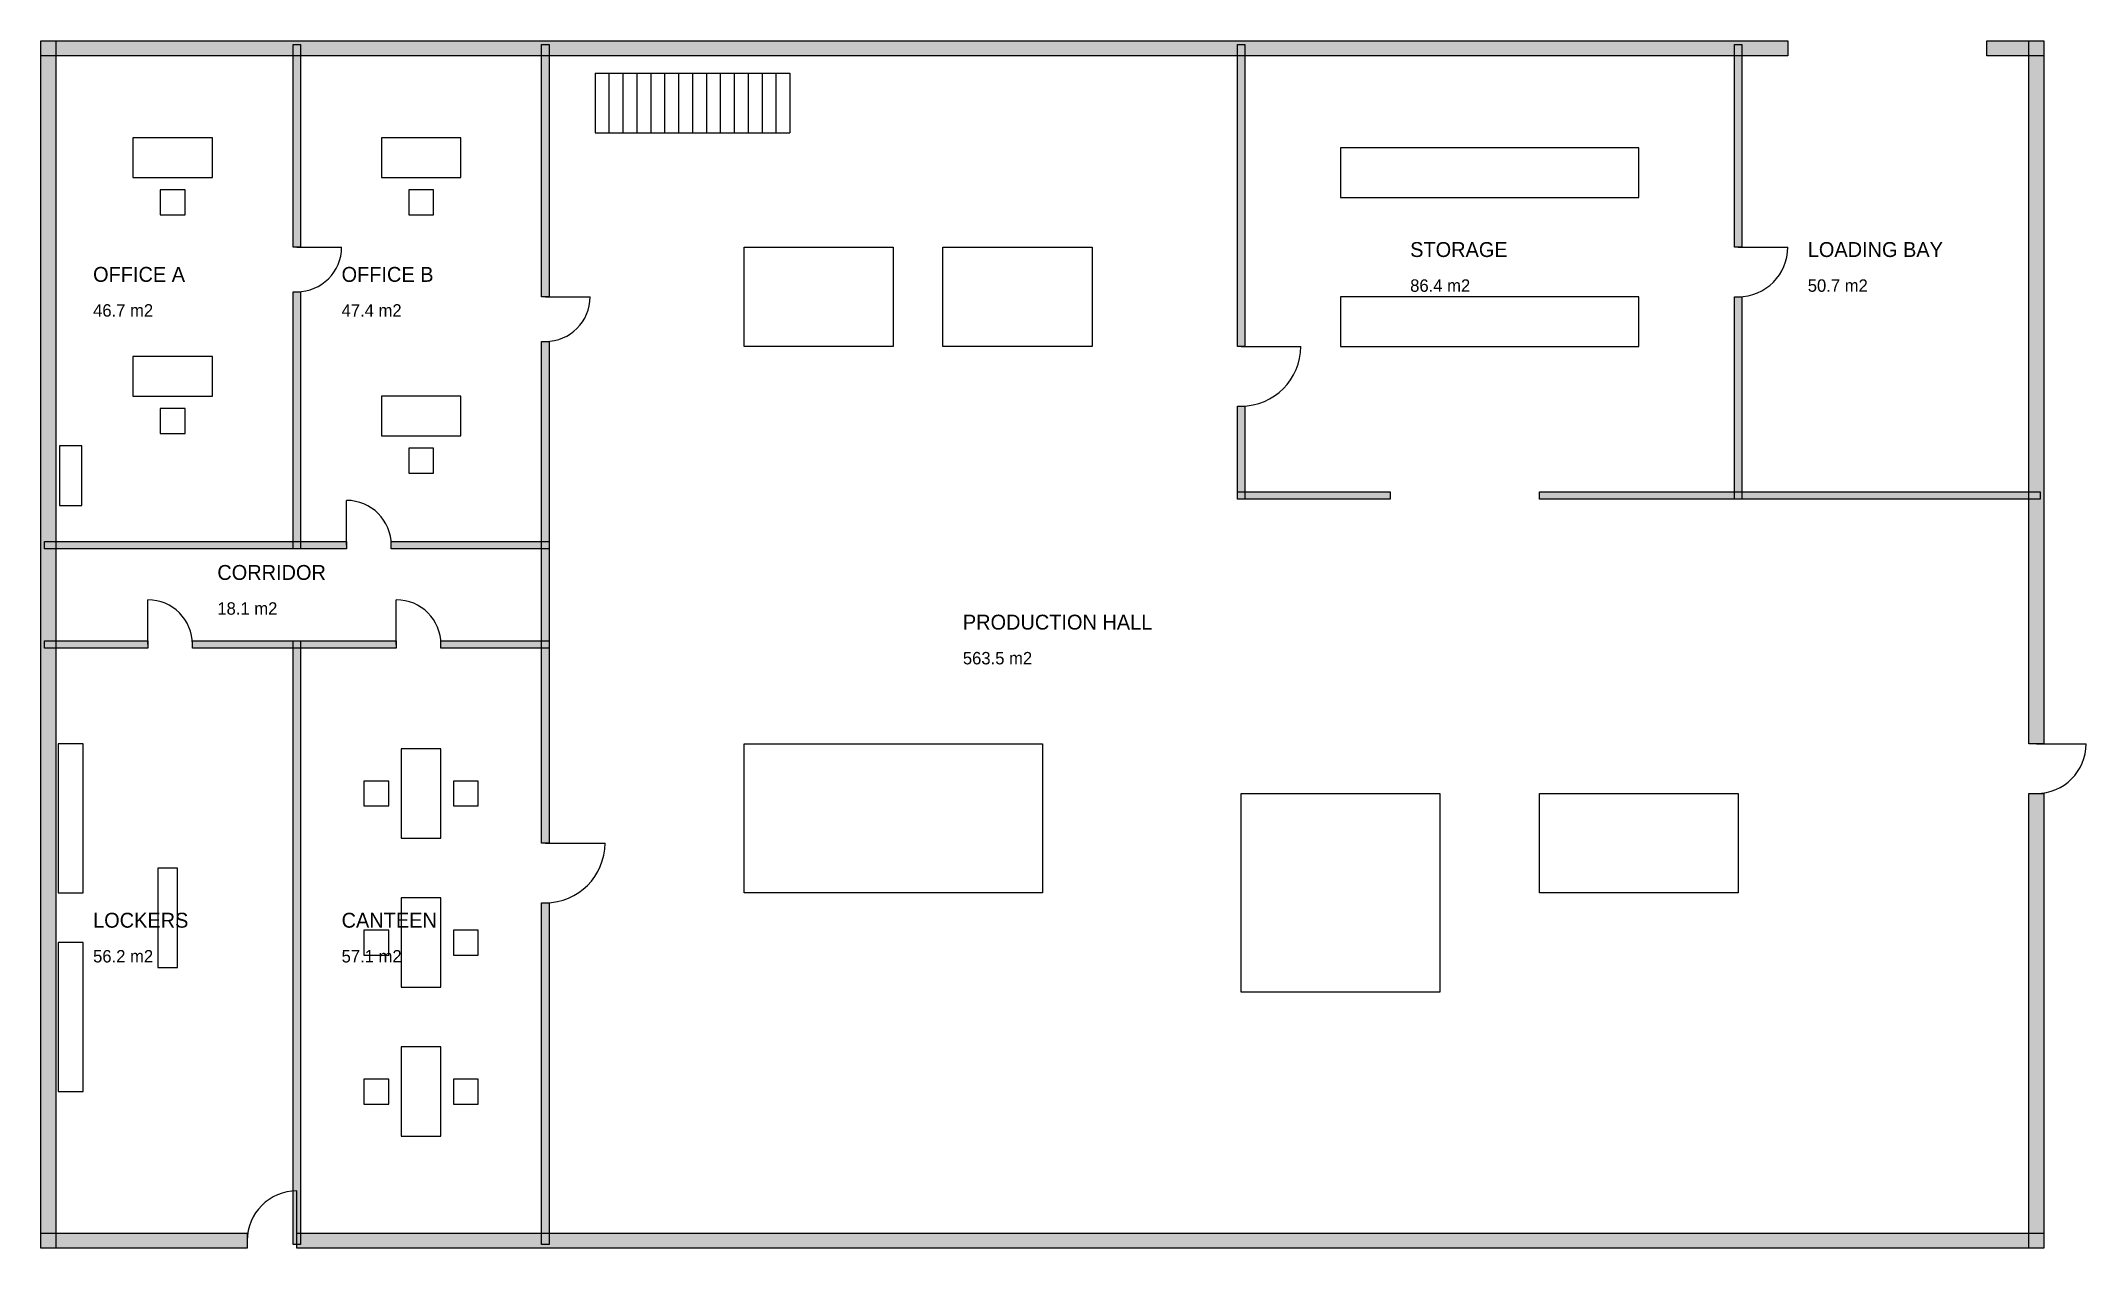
# Model space of a CAD drawing. Header units: millimetres. Extents: x -150 to 41000, y -24150 to 150.
import ezdxf

# ---------------------------------------------------------------- set-up
doc = ezdxf.new("R2010")
doc.units = ezdxf.units.MM
for name, color, linetype in [('A-ANNO', 2, 'Continuous'), ('A-DOOR', 3, 'Continuous'), ('A-EQPM', 8, 'Continuous'), ('A-FLOR-STRS', 4, 'Continuous'), ('A-FURN', 30, 'Continuous'), ('A-WALL', 7, 'Continuous')]:
    doc.layers.add(name, color=color, linetype=linetype)

# ---------------------------------------------------------------- blocks, each defined once
blk = doc.blocks.new('DESK')
blk.add_lwpolyline([(-800, -400), (800, -400), (800, 400), (-800, 400)], close=True)
blk = doc.blocks.new('CHAIR')
blk.add_lwpolyline([(-250, -250), (250, -250), (250, 250), (-250, 250)], close=True)
blk = doc.blocks.new('CABINET')
blk.add_lwpolyline([(-600, -225), (600, -225), (600, 225), (-600, 225)], close=True)
blk = doc.blocks.new('TABLE')
blk.add_lwpolyline([(-900, -400), (900, -400), (900, 400), (-900, 400)], close=True)
blk = doc.blocks.new('LOCKER')
blk.add_lwpolyline([(-1500, -250), (1500, -250), (1500, 250), (-1500, 250)], close=True)
blk = doc.blocks.new('BENCH')
blk.add_lwpolyline([(-1000, -200), (1000, -200), (1000, 200), (-1000, 200)], close=True)
blk = doc.blocks.new('RACK')
blk.add_lwpolyline([(-3000, -500), (3000, -500), (3000, 500), (-3000, 500)], close=True)

msp = doc.modelspace()

# ---------------------------------------------------------------- hatches: boundary and pattern name
at = {"layer": 'A-WALL'}
for points in [[(-150, 150), (35000, 150), (35000, -150), (-150, -150)], [(-150, 150), (150, 150), (150, -24150), (-150, -24150)], [(4925, 75), (5075, 75), (5075, -4000), (4925, -4000)], [(9925, 75), (10075, 75), (10075, -5000), (9925, -5000)], [(23925, 75), (24075, 75), (24075, -6000), (23925, -6000)], [(33925, 75), (34075, 75), (34075, -4000), (33925, -4000)], [(39000, 150), (40150, 150), (40150, -150), (39000, -150)], [(39850, 150), (40150, 150), (40150, -14000), (39850, -14000)], [(4925, -4900), (5075, -4900), (5075, -10075), (4925, -10075)], [(33925, -5000), (34075, -5000), (34075, -9075), (33925, -9075)], [(9925, -5900), (10075, -5900), (10075, -16000), (9925, -16000)], [(23925, -7200), (24075, -7200), (24075, -9075), (23925, -9075)], [(23925, -8925), (27000, -8925), (27000, -9075), (23925, -9075)], [(30000, -8925), (40075, -8925), (40075, -9075), (30000, -9075)], [(-75, -9925), (6000, -9925), (6000, -10075), (-75, -10075)], [(6900, -9925), (10075, -9925), (10075, -10075), (6900, -10075)], [(-75, -11925), (2000, -11925), (2000, -12075), (-75, -12075)], [(2900, -11925), (7000, -11925), (7000, -12075), (2900, -12075)], [(4925, -11925), (5075, -11925), (5075, -24075), (4925, -24075)], [(7900, -11925), (10075, -11925), (10075, -12075), (7900, -12075)], [(39850, -15000), (40150, -15000), (40150, -24150), (39850, -24150)], [(9925, -17200), (10075, -17200), (10075, -24075), (9925, -24075)], [(-150, -23850), (4000, -23850), (4000, -24150), (-150, -24150)], [(5000, -23850), (40150, -23850), (40150, -24150), (5000, -24150)]]:
    msp.add_hatch(color=7, dxfattribs=at).paths.add_polyline_path(points)

# ---------------------------------------------------------------- linework, layer by layer
at = {"layer": 'A-DOOR'}
for p, q in [((5000, -4000), (5900, -4000)), ((34000, -4000), (35000, -4000)), ((10000, -5000), (10900, -5000)), ((24000, -6000), (25200, -6000)), ((6000, -10000), (6000, -9100)), ((2000, -12000), (2000, -11100)), ((7000, -12000), (7000, -11100)), ((40000, -14000), (41000, -14000)), ((10000, -16000), (11200, -16000)), ((5000, -24000), (5000, -23000))]:
    msp.add_line(p, q, dxfattribs=at)
for centre, radius, start, end in [((5000, -4000), 900, -90, 0), ((34000, -4000), 1000, -90, 0), ((10000, -5000), 900, -90, 0), ((24000, -6000), 1200, -90, 0), ((6000, -10000), 900, 0, 90), ((2000, -12000), 900, 0, 90), ((7000, -12000), 900, 0, 90), ((40000, -14000), 1000, -90, 0), ((10000, -16000), 1200, -90, 0), ((5000, -24000), 1000, -270, -180)]:
    msp.add_arc(centre, radius, start, end, dxfattribs=at)
at = {"layer": 'A-EQPM'}
for points in [[(14000, -4000), (17000, -4000), (17000, -6000), (14000, -6000)], [(18000, -4000), (21000, -4000), (21000, -6000), (18000, -6000)], [(14000, -14000), (20000, -14000), (20000, -17000), (14000, -17000)], [(24000, -15000), (28000, -15000), (28000, -19000), (24000, -19000)], [(30000, -15000), (34000, -15000), (34000, -17000), (30000, -17000)]]:
    msp.add_lwpolyline(points, close=True, dxfattribs=at)
at = {"layer": 'A-FLOR-STRS'}
for p, q in [((11000, -500), (11000, -1700)), ((11000, -500), (14920, -500)), ((11280, -500), (11280, -1700)), ((11560, -500), (11560, -1700)), ((11840, -500), (11840, -1700)), ((12120, -500), (12120, -1700)), ((12400, -500), (12400, -1700)), ((12680, -500), (12680, -1700)), ((12960, -500), (12960, -1700)), ((13240, -500), (13240, -1700)), ((13520, -500), (13520, -1700)), ((13800, -500), (13800, -1700)), ((14080, -500), (14080, -1700)), ((14360, -500), (14360, -1700)), ((14640, -500), (14640, -1700)), ((14920, -500), (14920, -1700)), ((11000, -1700), (14920, -1700))]:
    msp.add_line(p, q, dxfattribs=at)
at = {"layer": 'A-WALL'}
for points in [[(-150, 150), (35000, 150), (35000, -150), (-150, -150)], [(-150, 150), (150, 150), (150, -24150), (-150, -24150)], [(4925, 75), (5075, 75), (5075, -4000), (4925, -4000)], [(9925, 75), (10075, 75), (10075, -5000), (9925, -5000)], [(23925, 75), (24075, 75), (24075, -6000), (23925, -6000)], [(33925, 75), (34075, 75), (34075, -4000), (33925, -4000)], [(39000, 150), (40150, 150), (40150, -150), (39000, -150)], [(39850, 150), (40150, 150), (40150, -14000), (39850, -14000)], [(4925, -4900), (5075, -4900), (5075, -10075), (4925, -10075)], [(33925, -5000), (34075, -5000), (34075, -9075), (33925, -9075)], [(9925, -5900), (10075, -5900), (10075, -16000), (9925, -16000)], [(23925, -7200), (24075, -7200), (24075, -9075), (23925, -9075)], [(23925, -8925), (27000, -8925), (27000, -9075), (23925, -9075)], [(30000, -8925), (40075, -8925), (40075, -9075), (30000, -9075)], [(-75, -9925), (6000, -9925), (6000, -10075), (-75, -10075)], [(6900, -9925), (10075, -9925), (10075, -10075), (6900, -10075)], [(-75, -11925), (2000, -11925), (2000, -12075), (-75, -12075)], [(2900, -11925), (7000, -11925), (7000, -12075), (2900, -12075)], [(4925, -11925), (5075, -11925), (5075, -24075), (4925, -24075)], [(7900, -11925), (10075, -11925), (10075, -12075), (7900, -12075)], [(39850, -15000), (40150, -15000), (40150, -24150), (39850, -24150)], [(9925, -17200), (10075, -17200), (10075, -24075), (9925, -24075)], [(-150, -23850), (4000, -23850), (4000, -24150), (-150, -24150)], [(5000, -23850), (40150, -23850), (40150, -24150), (5000, -24150)]]:
    msp.add_lwpolyline(points, close=True, dxfattribs=at)

# ---------------------------------------------------------------- block references
at = {"layer": 'A-FURN'}
for name, p in [('DESK', (2500, -2200)), ('DESK', (7500, -2200)), ('RACK', (29000, -2500)), ('CHAIR', (2500, -3100)), ('CHAIR', (7500, -3100)), ('RACK', (29000, -5500)), ('DESK', (2500, -6600)), ('CHAIR', (2500, -7500)), ('DESK', (7500, -7400)), ('CHAIR', (7500, -8300)), ('CHAIR', (6600, -15000)), ('CHAIR', (8400, -15000)), ('CHAIR', (6600, -18000)), ('CHAIR', (8400, -18000)), ('CHAIR', (6600, -21000)), ('CHAIR', (8400, -21000))]:
    msp.add_blockref(name, p, dxfattribs=at)
at = {"layer": 'A-FURN', "rotation": -90}
for name, p in [('CABINET', (450, -8600)), ('LOCKER', (450, -15500)), ('TABLE', (7500, -15000)), ('BENCH', (2400, -17500)), ('TABLE', (7500, -18000)), ('LOCKER', (450, -19500)), ('TABLE', (7500, -21000))]:
    msp.add_blockref(name, p, dxfattribs=at)

# ---------------------------------------------------------------- texts
at = {"layer": 'A-ANNO'}
for s, height, p in [('STORAGE', 300, (27400, -4200)), ('LOADING BAY', 300, (35400, -4200)), ('OFFICE A', 300, (900, -4700)), ('OFFICE B', 300, (5900, -4700)), ('86.4 m2', 250, (27400, -4900)), ('50.7 m2', 250, (35400, -4900)), ('46.7 m2', 250, (900, -5400)), ('47.4 m2', 250, (5900, -5400)), ('CORRIDOR', 300, (3400, -10700)), ('18.1 m2', 250, (3400, -11400)), ('PRODUCTION HALL', 300, (18400, -11700)), ('563.5 m2', 250, (18400, -12400)), ('LOCKERS', 300, (900, -17700)), ('CANTEEN', 300, (5900, -17700)), ('56.2 m2', 250, (900, -18400)), ('57.1 m2', 250, (5900, -18400))]:
    msp.add_text(s, height=height, dxfattribs=at).set_placement(p)

doc.saveas('drawing.dxf')
